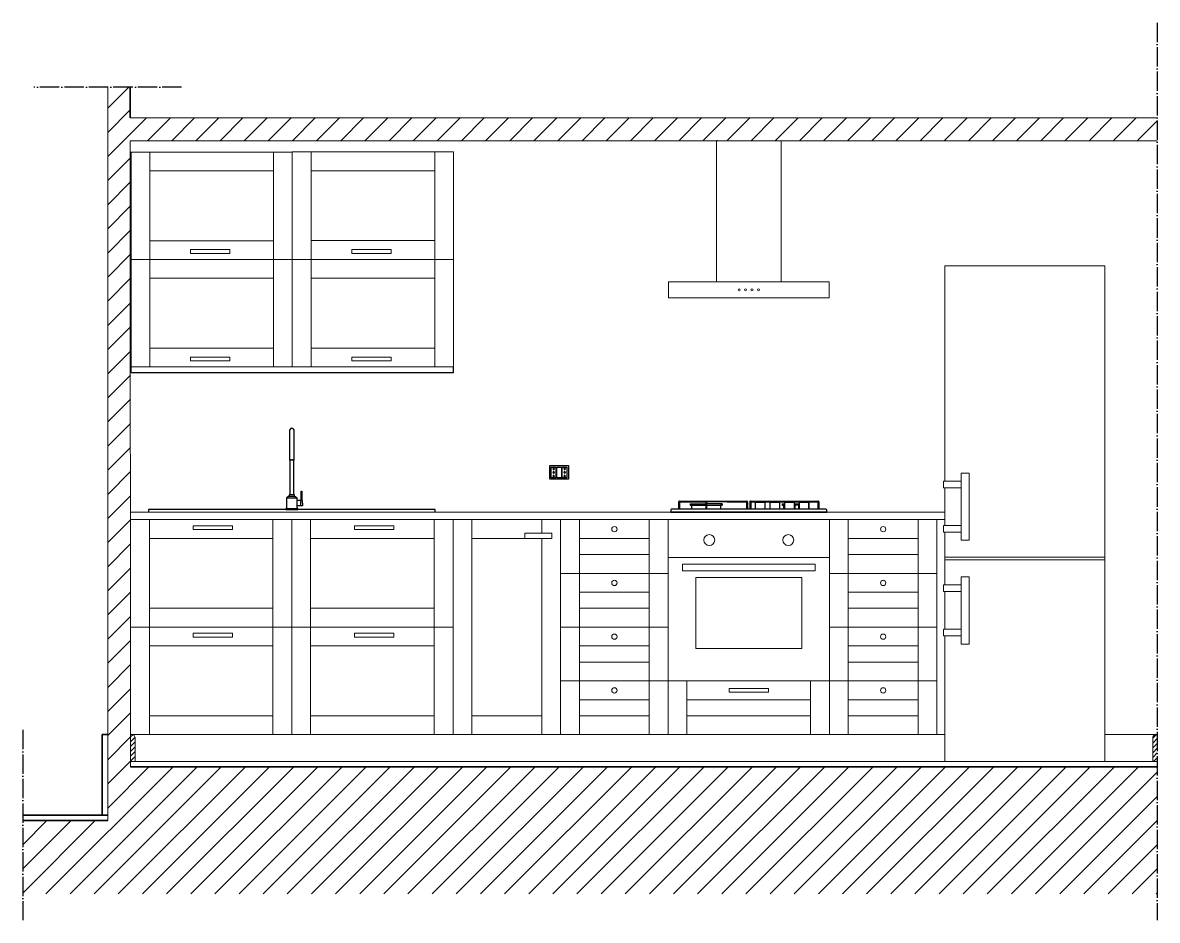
# Model space of a CAD drawing. Header units: millimetres. Extents: x 1206 to 12724, y 2853 to 4863.
# Drawn here: x 1206.3 to 1628.4, y 4177.6 to 4511.7 of the extents above; entities that cross this region are included whole.
import ezdxf

# ---------------------------------------------------------------- set-up
doc = ezdxf.new("R2010")
doc.units = ezdxf.units.MM
doc.linetypes.add('ACAD_ISO04W100', pattern=[30, 24, -3, 0, -3])
for name, color, linetype, lineweight in [('A-FURN', 6, 'Continuous', 18), ('A-LP-SEZIONI', 250, 'Continuous', 13), ('A-SECT A-MCUT', 7, 'Continuous', 35), ('A-SECT C-MCUT', 7, 'Continuous', 20), ('arredi', 4, 'Continuous', 20), ('battiscopa', 6, 'Continuous', 13)]:
    doc.layers.add(name, color=color, linetype=linetype, lineweight=lineweight)
doc.layers.add('VITI E CERNIERE', color=8, linetype='Continuous')

msp = doc.modelspace()

# ---------------------------------------------------------------- hatches: boundary and pattern name
at = {"layer": 'arredi'}
h = msp.add_hatch(dxfattribs=at)
h.set_pattern_fill('ANSI31', color=256, scale=0.4)
h.paths.add_polyline_path([(1248.18, 4245.38, 0.420204), (1246.74, 4246.74), (1246.46, 4246.74), (1246.46, 4236.74), (1248.18, 4236.74)])
h.paths.add_polyline_path([(1628.44, 4246.74), (1628.16, 4246.74), (1628.06, 4246.74, 0.408248), (1626.73, 4245.34), (1626.73, 4236.74), (1628.44, 4236.74)])
at = {"layer": 'battiscopa'}
h = msp.add_hatch(dxfattribs=at)
h.set_pattern_fill('ANSI31', color=4, scale=2)
h.paths.add_polyline_path([(1628.44, 4234.74), (1246.46, 4234.74), (1246.36, 4467.75), (1464.46, 4467.75), (1464.46, 4467.75), (1488.46, 4467.75), (1628.44, 4467.75), (1628.44, 4476.25), (1246.36, 4476.25), (1246.36, 4487.72), (1237.96, 4487.72), (1237.96, 4467.75), (1237.96, 4214.74), (1206.34, 4214.74), (1206.34, 4187.44), (1628.44, 4187.44)])

# ---------------------------------------------------------------- linework, layer by layer
at = {"layer": 'A-FURN'}
for p, q in [((1464.46, 4415.25), (1464.46, 4467.75)), ((1464.46, 4467.75), (1488.46, 4467.75)), ((1464.76, 4467.9), (1464.76, 4467.75)), ((1488.46, 4467.75), (1488.46, 4415.25)), ((1246.65, 4463.54), (1246.65, 4383.54)), ((1246.65, 4423.52), (1246.65, 4463.53)), ((1306.65, 4463.53), (1246.65, 4463.53)), ((1253.65, 4423.53), (1253.65, 4463.52)), ((1253.65, 4463.52), (1253.65, 4456.52)), ((1299.65, 4383.54), (1299.65, 4463.52)), ((1306.65, 4463.56), (1306.65, 4383.56)), ((1366.65, 4463.54), (1306.65, 4463.54)), ((1306.65, 4383.54), (1306.65, 4463.53)), ((1306.65, 4423.54), (1306.65, 4463.53)), ((1306.65, 4423.53), (1306.65, 4463.53)), ((1313.65, 4423.54), (1313.65, 4463.54)), ((1313.65, 4463.54), (1313.65, 4456.54)), ((1359.65, 4383.56), (1359.65, 4463.53)), ((1366.65, 4383.56), (1366.65, 4463.54)), ((1366.65, 4423.55), (1366.65, 4463.54)), ((1253.65, 4456.52), (1299.65, 4456.52)), ((1313.65, 4456.54), (1359.65, 4456.54)), ((1299.65, 4430.54), (1253.65, 4430.54)), ((1359.65, 4430.55), (1313.65, 4430.55)), ((1268.74, 4425.82), (1268.74, 4427.21)), ((1268.74, 4427.21), (1283.37, 4427.21)), ((1283.37, 4425.82), (1268.74, 4425.82)), ((1283.37, 4427.21), (1283.37, 4425.82)), ((1328.74, 4425.83), (1328.74, 4427.23)), ((1328.74, 4427.23), (1343.37, 4427.23)), ((1343.37, 4425.83), (1328.74, 4425.83)), ((1343.37, 4427.23), (1343.37, 4425.83)), ((1306.65, 4423.54), (1246.65, 4423.54)), ((1246.65, 4383.53), (1246.65, 4423.53)), ((1253.65, 4383.54), (1253.65, 4423.53)), ((1253.65, 4423.53), (1253.65, 4416.53)), ((1366.65, 4423.55), (1306.65, 4423.55)), ((1306.65, 4383.54), (1306.65, 4423.54)), ((1313.65, 4383.56), (1313.65, 4423.54)), ((1313.65, 4423.54), (1313.65, 4416.54)), ((1608.96, 4421.24), (1549.46, 4421.24)), ((1549.46, 4421.24), (1549.46, 4341.04)), ((1608.96, 4236.74), (1608.96, 4421.24)), ((1253.65, 4416.53), (1299.65, 4416.53)), ((1313.65, 4416.54), (1359.65, 4416.54)), ((1506.36, 4415.25), (1446.56, 4415.25)), ((1446.56, 4415.25), (1446.56, 4409.25)), ((1488.46, 4415.25), (1464.46, 4415.25)), ((1506.36, 4415.25), (1506.36, 4409.25)), ((1446.56, 4409.25), (1506.36, 4409.25)), ((1299.65, 4390.54), (1253.65, 4390.54)), ((1299.65, 4383.54), (1299.65, 4390.54)), ((1359.65, 4390.56), (1313.65, 4390.56)), ((1359.65, 4383.56), (1359.65, 4390.56)), ((1268.74, 4385.82), (1268.74, 4387.22)), ((1268.74, 4387.22), (1283.37, 4387.22)), ((1283.37, 4385.82), (1268.74, 4385.82)), ((1283.37, 4387.22), (1283.37, 4385.82)), ((1328.74, 4385.84), (1328.74, 4387.23)), ((1328.74, 4387.23), (1343.37, 4387.23)), ((1343.37, 4385.84), (1328.74, 4385.84)), ((1343.37, 4387.23), (1343.37, 4385.84)), ((1306.65, 4383.54), (1246.65, 4383.54)), ((1246.65, 4383.54), (1253.65, 4383.54)), ((1306.65, 4383.54), (1299.65, 4383.54)), ((1366.65, 4383.56), (1306.65, 4383.55)), ((1306.65, 4383.56), (1313.65, 4383.56)), ((1366.65, 4383.56), (1359.65, 4383.56)), ((1558.46, 4344.04), (1555.46, 4344.04)), ((1555.46, 4344.04), (1555.46, 4319.04)), ((1558.46, 4344.04), (1555.46, 4344.04)), ((1555.46, 4344.04), (1555.46, 4319.04)), ((1558.46, 4319.04), (1558.46, 4344.04)), ((1558.46, 4319.04), (1558.46, 4344.04)), ((1549.46, 4341.04), (1548.96, 4341.04)), ((1548.96, 4341.04), (1548.96, 4338.54)), ((1555.46, 4341.04), (1549.46, 4341.04)), ((1548.96, 4338.54), (1549.46, 4338.54)), ((1549.46, 4338.54), (1555.46, 4338.54)), ((1549.46, 4338.54), (1549.46, 4324.54)), ((1246.46, 4329.53), (1546.46, 4329.53)), ((1246.46, 4329.53), (1246.46, 4326.73)), ((1246.46, 4326.73), (1306.46, 4326.74)), ((1246.46, 4326.73), (1246.46, 4246.74)), ((1253.46, 4326.73), (1253.46, 4246.76)), ((1306.46, 4326.73), (1299.46, 4326.73)), ((1299.46, 4326.73), (1299.46, 4286.74)), ((1306.46, 4326.73), (1366.46, 4326.74)), ((1306.46, 4246.73), (1306.46, 4326.73)), ((1306.46, 4326.73), (1313.46, 4326.73)), ((1313.46, 4326.73), (1313.46, 4246.76)), ((1313.46, 4326.73), (1313.46, 4319.73)), ((1366.46, 4326.73), (1359.46, 4326.73)), ((1359.46, 4326.73), (1359.46, 4286.74)), ((1406.46, 4326.74), (1366.46, 4326.74)), ((1366.46, 4326.74), (1373.46, 4326.74)), ((1366.46, 4246.73), (1366.46, 4326.73)), ((1373.46, 4326.74), (1373.46, 4246.74)), ((1373.46, 4326.74), (1373.46, 4319.74)), ((1406.46, 4326.74), (1399.46, 4326.74)), ((1399.46, 4326.74), (1399.46, 4321.71)), ((1406.46, 4246.74), (1406.46, 4326.74)), ((1406.46, 4326.74), (1446.46, 4326.74)), ((1413.46, 4326.74), (1413.46, 4306.74)), ((1439.46, 4326.74), (1439.46, 4306.74)), ((1446.46, 4266.74), (1446.46, 4326.74)), ((1446.46, 4326.74), (1549.46, 4326.74)), ((1506.46, 4326.74), (1506.46, 4246.74)), ((1513.46, 4326.74), (1513.46, 4306.74)), ((1539.46, 4326.74), (1539.46, 4306.74)), ((1546.46, 4329.53), (1549.46, 4329.53)), ((1546.46, 4266.74), (1546.46, 4326.74)), ((1269.73, 4323.05), (1269.73, 4324.45)), ((1269.73, 4324.45), (1284.37, 4324.45)), ((1284.37, 4323.05), (1269.73, 4323.05)), ((1284.37, 4324.45), (1284.37, 4323.05)), ((1329.73, 4323.05), (1329.73, 4324.45)), ((1329.73, 4324.45), (1344.37, 4324.45)), ((1344.37, 4323.05), (1329.73, 4323.05)), ((1344.37, 4324.45), (1344.37, 4323.05)), ((1549.46, 4324.54), (1548.96, 4324.54)), ((1548.96, 4324.54), (1548.96, 4322.04)), ((1555.46, 4324.54), (1549.46, 4324.54)), ((1253.46, 4319.73), (1299.46, 4319.73)), ((1313.46, 4319.73), (1359.46, 4319.73)), ((1373.46, 4319.74), (1399.46, 4319.74)), ((1403.18, 4321.71), (1393.18, 4321.71)), ((1393.18, 4321.71), (1393.18, 4319.74)), ((1403.18, 4319.74), (1393.18, 4319.74)), ((1399.46, 4319.74), (1399.46, 4246.74)), ((1403.18, 4319.74), (1403.18, 4321.71)), ((1413.46, 4319.74), (1439.46, 4319.74)), ((1513.46, 4319.74), (1539.46, 4319.74)), ((1548.96, 4322.04), (1549.46, 4322.04)), ((1549.46, 4322.04), (1555.46, 4322.04)), ((1549.46, 4322.04), (1549.46, 4302.44)), ((1555.46, 4322.04), (1555.46, 4319.04)), ((1555.46, 4319.04), (1558.46, 4319.04)), ((1555.46, 4319.04), (1558.46, 4319.04)), ((1439.46, 4313.74), (1413.46, 4313.74)), ((1446.46, 4312.64), (1506.46, 4312.64)), ((1451.76, 4310.14), (1501.16, 4310.14)), ((1451.76, 4307.64), (1451.76, 4310.14)), ((1501.16, 4310.14), (1501.16, 4307.64)), ((1539.46, 4313.74), (1513.46, 4313.74)), ((1549.46, 4312.74), (1549.46, 4313.04)), ((1549.46, 4311.74), (1549.46, 4312.74)), ((1549.46, 4312.74), (1608.96, 4312.74)), ((1549.46, 4311.74), (1608.96, 4311.74)), ((1549.46, 4311.74), (1549.46, 4311.44)), ((1549.46, 4302.44), (1549.46, 4311.74)), ((1446.46, 4306.74), (1406.46, 4306.74)), ((1413.46, 4306.74), (1413.46, 4286.74)), ((1439.46, 4306.74), (1439.46, 4286.74)), ((1501.16, 4307.64), (1451.76, 4307.64)), ((1546.46, 4306.74), (1506.46, 4306.74)), ((1513.46, 4306.74), (1513.46, 4286.74)), ((1539.46, 4306.74), (1539.46, 4286.74)), ((1456.76, 4305.14), (1496.16, 4305.14)), ((1456.76, 4278.74), (1456.76, 4305.14)), ((1496.16, 4278.74), (1496.16, 4305.14)), ((1549.46, 4302.44), (1548.96, 4302.44)), ((1548.96, 4302.44), (1548.96, 4299.94)), ((1555.46, 4302.44), (1549.46, 4302.44)), ((1558.46, 4305.44), (1555.46, 4305.44)), ((1555.46, 4305.44), (1555.46, 4280.44)), ((1558.46, 4280.44), (1558.46, 4305.44)), ((1413.46, 4299.74), (1439.46, 4299.74)), ((1513.46, 4299.74), (1539.46, 4299.74)), ((1548.96, 4299.94), (1549.46, 4299.94)), ((1549.46, 4299.94), (1555.46, 4299.94)), ((1549.46, 4285.94), (1549.46, 4299.94)), ((1549.46, 4299.94), (1549.46, 4285.94)), ((1299.46, 4293.74), (1253.46, 4293.74)), ((1359.46, 4293.74), (1313.46, 4293.74)), ((1439.46, 4293.74), (1413.46, 4293.74)), ((1539.46, 4293.74), (1513.46, 4293.74)), ((1246.46, 4286.74), (1306.46, 4286.74)), ((1253.46, 4286.74), (1253.46, 4279.74)), ((1269.73, 4283.06), (1269.73, 4284.46)), ((1269.73, 4284.46), (1284.37, 4284.46)), ((1284.37, 4284.46), (1284.37, 4283.06)), ((1299.46, 4286.74), (1299.46, 4246.75)), ((1306.46, 4286.74), (1366.46, 4286.74)), ((1313.46, 4286.74), (1313.46, 4279.74)), ((1329.73, 4283.06), (1329.73, 4284.46)), ((1329.73, 4284.46), (1344.37, 4284.46)), ((1344.37, 4284.46), (1344.37, 4283.06)), ((1359.46, 4286.74), (1359.46, 4246.75)), ((1446.46, 4286.74), (1406.46, 4286.74)), ((1413.46, 4286.74), (1413.46, 4266.74)), ((1446.46, 4286.74), (1439.46, 4286.74)), ((1439.46, 4286.74), (1439.46, 4266.74)), ((1546.46, 4286.74), (1506.46, 4286.74)), ((1513.46, 4286.74), (1513.46, 4266.74)), ((1546.46, 4286.74), (1539.46, 4286.74)), ((1539.46, 4286.74), (1539.46, 4266.74)), ((1549.46, 4285.94), (1548.96, 4285.94)), ((1548.96, 4285.94), (1548.96, 4283.44)), ((1555.46, 4285.94), (1549.46, 4285.94)), ((1284.37, 4283.06), (1269.73, 4283.06)), ((1344.37, 4283.06), (1329.73, 4283.06)), ((1548.96, 4283.44), (1549.46, 4283.44)), ((1549.46, 4283.44), (1555.46, 4283.44)), ((1549.46, 4283.44), (1549.46, 4236.74)), ((1555.46, 4283.44), (1555.46, 4280.44)), ((1555.46, 4280.44), (1558.46, 4280.44)), ((1253.46, 4279.74), (1299.46, 4279.74)), ((1313.46, 4279.74), (1359.46, 4279.74)), ((1413.46, 4279.74), (1439.46, 4279.74)), ((1456.76, 4278.74), (1496.16, 4278.74)), ((1513.46, 4279.74), (1539.46, 4279.74)), ((1439.46, 4273.74), (1413.46, 4273.74)), ((1539.46, 4273.74), (1513.46, 4273.74)), ((1446.46, 4266.74), (1406.46, 4266.74)), ((1413.46, 4266.74), (1413.46, 4246.74)), ((1439.46, 4266.74), (1439.46, 4246.74)), ((1446.46, 4266.74), (1446.46, 4246.74)), ((1506.46, 4266.74), (1446.46, 4266.74)), ((1453.46, 4266.74), (1453.46, 4246.74)), ((1469.14, 4262.54), (1469.14, 4263.94)), ((1469.14, 4263.94), (1483.77, 4263.94)), ((1483.77, 4263.94), (1483.77, 4262.54)), ((1499.46, 4266.74), (1499.46, 4246.74)), ((1546.46, 4266.74), (1506.46, 4266.74)), ((1513.46, 4266.74), (1513.46, 4246.74)), ((1539.46, 4266.74), (1539.46, 4246.74)), ((1546.46, 4266.74), (1546.46, 4246.74)), ((1413.46, 4259.74), (1439.46, 4259.74)), ((1453.46, 4259.74), (1499.46, 4259.74)), ((1483.77, 4262.54), (1469.14, 4262.54)), ((1513.46, 4259.74), (1539.46, 4259.74)), ((1299.46, 4253.75), (1253.46, 4253.75)), ((1359.46, 4253.75), (1313.46, 4253.75)), ((1373.46, 4246.74), (1373.46, 4253.74)), ((1373.46, 4253.74), (1399.46, 4253.74)), ((1439.46, 4253.74), (1413.46, 4253.74)), ((1453.46, 4246.74), (1453.46, 4253.74)), ((1453.46, 4253.74), (1499.46, 4253.74)), ((1539.46, 4253.74), (1513.46, 4253.74)), ((1246.74, 4246.74), (1306.46, 4246.74)), ((1306.46, 4246.74), (1366.46, 4246.74)), ((1366.46, 4246.74), (1406.46, 4246.74)), ((1446.46, 4246.74), (1406.46, 4246.74)), ((1506.46, 4246.74), (1446.46, 4246.74)), ((1549.46, 4246.74), (1506.46, 4246.74))]:
    msp.add_line(p, q, dxfattribs=at)
for centre, radius in [((1472.87, 4412.27), 0.392), ((1475.26, 4412.27), 0.392), ((1477.65, 4412.27), 0.392), ((1480.05, 4412.27), 0.392), ((1480.05, 4412.27), 0.392), ((1426.46, 4323.18), 0.985), ((1526.46, 4323.18), 0.985), ((1461.76, 4319.14), 2.02), ((1491.16, 4319.14), 2.02), ((1426.46, 4303.18), 0.985), ((1526.46, 4303.18), 0.985), ((1426.46, 4283.18), 0.985), ((1526.46, 4283.18), 0.985), ((1426.46, 4263.18), 0.985), ((1526.46, 4263.18), 0.985)]:
    msp.add_circle(centre, radius, dxfattribs=at)
at = {"layer": 'A-LP-SEZIONI', "linetype": 'ACAD_ISO04W100', "lineweight": 30, "ltscale": 0.3, "transparency": 33554687}
for p, q in [((1628.44, 4511.66), (1628.44, 4177.63)), ((1265.46, 4487.72), (1210.46, 4487.72)), ((1206.34, 4248.46), (1206.34, 4177.63))]:
    msp.add_line(p, q, dxfattribs=at)
at = {"layer": 'A-SECT A-MCUT'}
for p, q in [((1246.36, 4476.25), (1246.36, 4487.72)), ((1246.46, 4234.74), (1628.44, 4234.74))]:
    msp.add_line(p, q, dxfattribs=at)
at = {"layer": 'A-SECT A-MCUT', "transparency": 33554687}
for p, q in [((1235.96, 4216.74), (1235.96, 4246.74)), ((1235.96, 4246.74), (1237.96, 4246.74)), ((1237.96, 4216.74), (1206.34, 4216.74)), ((1237.96, 4214.74), (1206.34, 4214.74))]:
    msp.add_line(p, q, dxfattribs=at)
at = {"layer": 'A-SECT C-MCUT'}
for p, q in [((1237.96, 4467.75), (1237.96, 4487.72)), ((1246.36, 4476.25), (1628.44, 4476.25)), ((1237.96, 4214.74), (1237.96, 4467.75)), ((1246.36, 4467.75), (1246.46, 4234.74)), ((1246.65, 4383.53), (1246.65, 4381.53)), ((1246.46, 4236.74), (1628.44, 4236.74))]:
    msp.add_line(p, q, dxfattribs=at)
msp.add_lwpolyline([(1628.44, 4467.75), (1246.36, 4467.75)], dxfattribs=at)
at = {"layer": 'arredi'}
for p, q in [((1608.96, 4246.74), (1628.44, 4246.74)), ((1248.18, 4236.74), (1248.18, 4245.34)), ((1626.73, 4236.74), (1626.73, 4245.34))]:
    msp.add_line(p, q, dxfattribs=at)
for centre, start, end in [((1246.79, 4245.36), 359.1734, 91.996), ((1628.11, 4245.36), 88.004, 180.8266)]:
    msp.add_arc(centre, 1.38, start, end, dxfattribs=at)
at = {"layer": 'VITI E CERNIERE'}
for p, q in [((1246.65, 4381.53), (1366.65, 4381.53)), ((1366.65, 4381.53), (1366.65, 4383.56)), ((1305.47, 4335.45), (1304.43, 4334.85)), ((1305.47, 4335.95), (1305.47, 4335.45)), ((1305.47, 4335.45), (1307.45, 4335.45)), ((1307.45, 4335.45), (1307.45, 4335.95)), ((1307.45, 4335.45), (1308.49, 4334.85)), ((1309.92, 4333.85), (1309.92, 4337.35)), ((1309.92, 4337.35), (1310.24, 4337.35)), ((1310.24, 4337.35), (1310.24, 4335.05)), ((1310.24, 4335.05), (1310.24, 4333.88)), ((1304.43, 4330.85), (1304.23, 4330.85)), ((1304.23, 4330.85), (1304.23, 4330.55)), ((1304.43, 4334.85), (1308.49, 4334.85)), ((1304.43, 4334.85), (1304.43, 4330.85)), ((1304.43, 4330.85), (1308.49, 4330.85)), ((1308.49, 4330.85), (1308.49, 4334.85)), ((1310.49, 4333.85), (1308.49, 4333.85)), ((1310.49, 4331.85), (1308.49, 4331.85)), ((1308.69, 4330.85), (1308.49, 4330.85)), ((1308.69, 4330.55), (1308.69, 4330.85)), ((1310.49, 4333.85), (1309.69, 4333.85)), ((1309.69, 4333.85), (1309.69, 4331.85)), ((1310.49, 4332.85), (1310.49, 4333.85)), ((1310.49, 4332.85), (1310.49, 4331.85)), ((1450.39, 4330.63), (1450.39, 4333.4)), ((1450.57, 4333.63), (1453.79, 4333.63)), ((1450.66, 4333.08), (1450.66, 4330.63)), ((1450.89, 4333.31), (1453.79, 4333.31)), ((1453.79, 4333.63), (1453.79, 4333.31)), ((1453.79, 4333.63), (1468.36, 4333.63)), ((1453.79, 4333.31), (1460.51, 4333.31)), ((1454.71, 4332.63), (1454.71, 4332.13)), ((1454.71, 4332.63), (1460.51, 4332.63)), ((1454.71, 4332.13), (1460.51, 4332.13)), ((1455.21, 4332.13), (1455.21, 4330.63)), ((1460.51, 4333.63), (1460.51, 4330.63)), ((1460.51, 4333.63), (1460.7, 4333.63)), ((1460.7, 4333.63), (1460.7, 4330.63)), ((1468.36, 4333.31), (1460.7, 4333.31)), ((1466.5, 4332.63), (1460.7, 4332.63)), ((1460.7, 4332.13), (1466.5, 4332.13)), ((1466.5, 4332.13), (1466, 4332.13)), ((1466, 4332.13), (1466, 4330.63)), ((1466.5, 4332.63), (1466.5, 4332.13)), ((1466.5, 4332.63), (1466.5, 4332.13)), ((1468.36, 4333.63), (1475.73, 4333.63)), ((1468.36, 4333.63), (1468.36, 4333.31)), ((1468.36, 4333.31), (1475.41, 4333.31)), ((1475.65, 4333.08), (1475.65, 4330.63)), ((1475.96, 4333.4), (1475.96, 4330.63)), ((1476.85, 4333.4), (1476.85, 4333.31)), ((1476.85, 4333.31), (1476.85, 4330.63)), ((1477.08, 4333.63), (1484.47, 4333.63)), ((1477.17, 4333.08), (1477.17, 4330.63)), ((1477.4, 4333.31), (1484.47, 4333.31)), ((1482.42, 4333.13), (1478.87, 4333.13)), ((1478.87, 4333.13), (1478.87, 4330.63)), ((1482.42, 4333.13), (1482.42, 4330.63)), ((1487.89, 4333.13), (1484.33, 4333.13)), ((1484.33, 4333.13), (1484.33, 4330.63)), ((1484.47, 4333.63), (1484.47, 4333.31)), ((1484.47, 4333.63), (1499.03, 4333.63)), ((1484.47, 4333.31), (1492.08, 4333.31)), ((1487.89, 4333.13), (1487.89, 4330.63)), ((1488.84, 4332.63), (1489.79, 4332.63)), ((1488.84, 4332.63), (1488.84, 4332.13)), ((1488.84, 4332.13), (1489.34, 4332.13)), ((1489.34, 4332.13), (1489.34, 4330.63)), ((1489.79, 4332.13), (1489.34, 4332.13)), ((1493.35, 4333.13), (1489.79, 4333.13)), ((1489.79, 4333.13), (1489.79, 4330.63)), ((1492.08, 4333.63), (1492.08, 4333.13)), ((1492.08, 4333.63), (1492.26, 4333.63)), ((1492.26, 4333.63), (1492.26, 4333.13)), ((1492.26, 4333.31), (1499.03, 4333.31)), ((1493.35, 4333.13), (1493.35, 4330.63)), ((1493.35, 4332.63), (1495.25, 4332.63)), ((1494.99, 4332.13), (1493.35, 4332.13)), ((1493.63, 4332.13), (1493.63, 4330.63)), ((1494.13, 4332.13), (1494.13, 4332.63)), ((1495.25, 4332.13), (1494.99, 4332.13)), ((1494.99, 4332.13), (1494.99, 4330.63)), ((1498.81, 4333.13), (1495.25, 4333.13)), ((1495.25, 4333.13), (1495.25, 4330.63)), ((1498.81, 4330.63), (1498.81, 4333.13)), ((1498.81, 4333.13), (1498.81, 4330.63)), ((1499.03, 4333.63), (1502.28, 4333.63)), ((1499.03, 4333.63), (1499.03, 4333.31)), ((1499.03, 4333.31), (1501.93, 4333.31)), ((1502.16, 4333.09), (1502.16, 4330.63)), ((1502.16, 4333.08), (1502.16, 4330.63)), ((1502.52, 4333.4), (1502.52, 4330.63)), ((1253.12, 4330.33), (1253.12, 4329.53)), ((1359.59, 4330.55), (1253.32, 4330.55)), ((1304.23, 4330.55), (1308.69, 4330.55)), ((1308.49, 4330.55), (1308.69, 4330.55)), ((1359.79, 4329.53), (1359.79, 4330.33)), ((1447.46, 4330.41), (1447.46, 4329.53)), ((1504.26, 4329.53), (1447.46, 4329.53)), ((1447.46, 4329.53), (1505.46, 4329.53)), ((1447.46, 4329.53), (1476.46, 4329.53)), ((1498.86, 4330.63), (1447.66, 4330.63)), ((1476.06, 4330.63), (1476.06, 4330.63)), ((1495.25, 4330.63), (1495.25, 4330.63)), ((1505.26, 4330.63), (1498.86, 4330.63)), ((1505.46, 4329.53), (1504.26, 4329.53)), ((1505.46, 4329.53), (1505.46, 4330.4))]:
    msp.add_line(p, q, dxfattribs=at)
at = {"layer": 'VITI E CERNIERE', "linetype": 'ByBlock'}
for p, q in [((1305.82, 4360.37), (1305.71, 4360)), ((1305.71, 4360), (1305.82, 4360.37)), ((1306.08, 4360.63), (1305.82, 4360.37)), ((1305.82, 4360.37), (1306.08, 4360.63)), ((1306.46, 4360.73), (1306.08, 4360.63)), ((1306.08, 4360.63), (1306.46, 4360.73)), ((1306.83, 4360.63), (1306.46, 4360.73)), ((1306.46, 4360.73), (1306.83, 4360.63)), ((1307.1, 4360.37), (1306.83, 4360.63)), ((1306.83, 4360.63), (1307.1, 4360.37)), ((1307.2, 4360), (1307.1, 4360.37)), ((1307.1, 4360.37), (1307.2, 4360)), ((1305.71, 4359.36), (1305.71, 4360)), ((1305.71, 4358.07), (1305.71, 4359.36)), ((1305.71, 4356.15), (1305.71, 4358.07)), ((1305.71, 4354.18), (1305.71, 4356.15)), ((1307.2, 4360), (1307.2, 4359.36)), ((1307.2, 4359.36), (1307.2, 4358.07)), ((1307.2, 4358.07), (1307.2, 4356.15)), ((1307.2, 4356.15), (1307.2, 4354.18)), ((1305.71, 4349.55), (1305.71, 4354.18)), ((1307.2, 4354.18), (1307.2, 4349.55)), ((1305.71, 4348.87), (1305.71, 4349.55)), ((1305.81, 4348.91), (1305.71, 4348.87)), ((1305.71, 4348.87), (1305.71, 4335.95)), ((1305.81, 4348.84), (1305.71, 4348.87)), ((1306.09, 4348.93), (1305.81, 4348.91)), ((1306.09, 4348.82), (1305.81, 4348.84)), ((1306.09, 4348.93), (1306.46, 4348.94)), ((1306.46, 4348.81), (1306.09, 4348.82)), ((1306.83, 4348.93), (1306.46, 4348.94)), ((1306.83, 4348.82), (1306.46, 4348.81)), ((1307.1, 4348.91), (1306.83, 4348.93)), ((1307.1, 4348.84), (1306.83, 4348.82)), ((1307.2, 4348.87), (1307.1, 4348.91)), ((1307.2, 4348.87), (1307.1, 4348.84)), ((1307.2, 4349.55), (1307.2, 4348.87)), ((1307.2, 4335.95), (1307.2, 4348.87)), ((1305.54, 4335.95), (1305.47, 4335.95)), ((1305.54, 4335.95), (1305.47, 4335.95)), ((1305.76, 4335.95), (1305.54, 4335.95)), ((1305.76, 4335.95), (1305.54, 4335.95)), ((1306.08, 4335.95), (1305.76, 4335.95)), ((1306.08, 4335.95), (1305.76, 4335.95)), ((1306.46, 4335.95), (1306.08, 4335.95)), ((1306.46, 4335.95), (1306.08, 4335.95)), ((1306.84, 4335.95), (1306.46, 4335.95)), ((1306.84, 4335.95), (1306.46, 4335.95)), ((1307.16, 4335.95), (1306.84, 4335.95)), ((1307.16, 4335.95), (1306.84, 4335.95)), ((1307.37, 4335.95), (1307.16, 4335.95)), ((1307.37, 4335.95), (1307.16, 4335.95)), ((1307.45, 4335.95), (1307.37, 4335.95)), ((1307.37, 4335.95), (1307.45, 4335.95))]:
    msp.add_line(p, q, dxfattribs=at)
at = {"layer": 'VITI E CERNIERE'}
for points in [[(1402.48, 4346.83), (1409.35, 4346.83), (1409.35, 4341.83), (1402.48, 4341.83)], [(1402.97, 4346.31), (1404.74, 4346.31), (1404.74, 4342.29), (1402.97, 4342.29)], [(1405.01, 4346.31), (1406.78, 4346.31), (1406.78, 4342.29), (1405.01, 4342.29)], [(1407.05, 4346.31), (1408.83, 4346.31), (1408.83, 4342.29), (1407.05, 4342.29)]]:
    msp.add_lwpolyline(points, close=True, dxfattribs=at)
for centre, radius, start, end in [((1403.88, 4345.68), 0.268, 113.3666, 246.2003), ((1403.88, 4344.32), 0.268, 113.3666, 246.2003), ((1403.88, 4345.68), 0.268, 294.3243, 66.1088), ((1403.88, 4344.32), 0.268, 294.3243, 66.1088), ((1407.97, 4345.68), 0.268, 113.3666, 246.2003), ((1407.97, 4344.32), 0.268, 113.3666, 246.2003), ((1407.97, 4345.68), 0.268, 294.3243, 66.1088), ((1407.97, 4344.32), 0.268, 294.3243, 66.1088), ((1403.88, 4342.91), 0.268, 113.3666, 246.2003), ((1403.88, 4342.91), 0.268, 294.3243, 66.1088), ((1407.97, 4342.91), 0.268, 113.3666, 246.2003), ((1407.97, 4342.91), 0.268, 294.3243, 66.1088), ((1450.63, 4333.39), 0.236, 92.2831, 182.8904), ((1450.9, 4333.07), 0.238, 92.6727, 177.2754), ((1475.39, 4333.06), 0.256, 6.3796, 85.7441), ((1475.72, 4333.39), 0.242, 3.6052, 92.3281), ((1477.09, 4333.39), 0.236, 92.2831, 182.8904), ((1477.41, 4333.07), 0.238, 92.6727, 177.2754), ((1501.92, 4333.07), 0.238, 2.6727, 87.2754), ((1502.29, 4333.39), 0.236, 2.2831, 92.8904), ((1253.36, 4330.32), 0.234, 98.5617, 178.1658), ((1359.55, 4330.32), 0.239, 2.5066, 80.7331), ((1447.69, 4330.4), 0.234, 98.5617, 178.1658), ((1505.22, 4330.39), 0.239, 2.5066, 80.7331)]:
    msp.add_arc(centre, radius, start, end, dxfattribs=at)
for centre, start_param, end_param in [((1403.89, 4345.68), 5.42058, 7.142383), ((1403.89, 4345.68), 8.545266, 10.307697), ((1403.89, 4344.31), 5.42058, 7.142383), ((1403.89, 4344.31), 8.545266, 10.307697), ((1407.97, 4345.68), 8.545266, 10.307697), ((1407.97, 4344.31), 8.545266, 10.307697), ((1407.97, 4345.68), 5.42058, 7.142383), ((1407.97, 4344.31), 5.42058, 7.142383), ((1403.89, 4342.91), 5.42058, 7.142383), ((1403.89, 4342.91), 8.545266, 10.307697), ((1407.97, 4342.91), 8.545266, 10.307697), ((1407.97, 4342.91), 5.42058, 7.142383)]:
    msp.add_ellipse(centre, major_axis=(0, 0.381), ratio=0.372094, start_param=start_param, end_param=end_param, dxfattribs=at)

doc.saveas('drawing.dxf')
